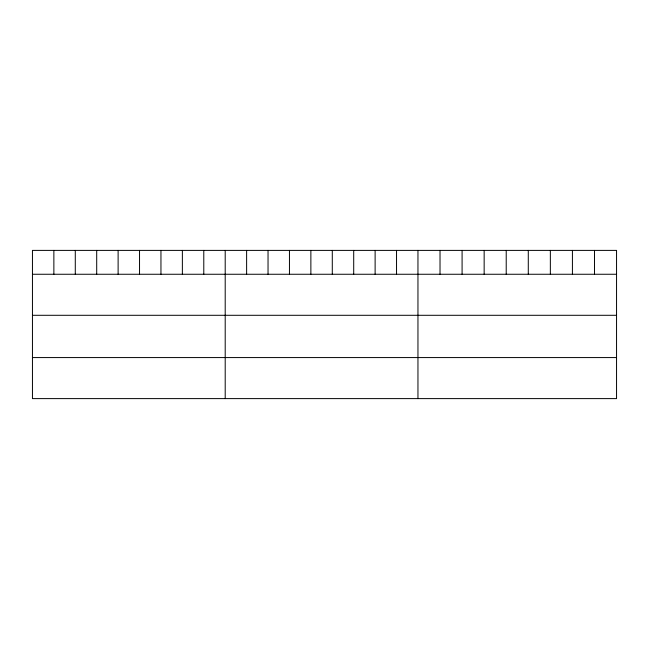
<?xml version="1.0" encoding="UTF-8"?>
<svg xmlns="http://www.w3.org/2000/svg" width="649" height="649" viewBox="0 0 649 649"><rect width="100%" height="100%" fill="white"/><g stroke="black" fill="none" stroke-linecap="round" stroke-linejoin="round"><path stroke-width="0.97" d="M616.55 274.259L616.55 398.608L32.45 398.608L32.45 250.392L616.55 250.392L616.55 274.259L32.45 274.259M32.45 315.292L616.55 315.292M32.45 357.575L616.55 357.575M594.484 250.392L594.484 274.259M572.418 250.392L572.418 274.259M550.352 250.392L550.352 274.259M528.286 250.392L528.286 274.259M506.22 250.392L506.22 274.259M484.154 250.392L484.154 274.259M462.088 250.392L462.088 274.259M440.022 250.392L440.022 274.259M417.956 250.392L417.956 398.608M396.539 250.392L396.539 274.259M375.122 250.392L375.122 274.259M353.705 250.392L353.705 274.259M332.288 250.392L332.288 274.259M310.871 250.392L310.871 274.259M289.454 250.392L289.454 274.259M268.037 250.392L268.037 274.259M246.62 250.392L246.62 274.259M225.203 250.392L225.203 398.608M203.786 250.392L203.786 274.259M182.369 250.392L182.369 274.259M160.952 250.392L160.952 274.259M139.535 250.392L139.535 274.259M118.118 250.392L118.118 274.259M96.701 250.392L96.701 274.259M75.284 250.392L75.284 274.259M53.867 250.392L53.867 274.259"/></g></svg>
